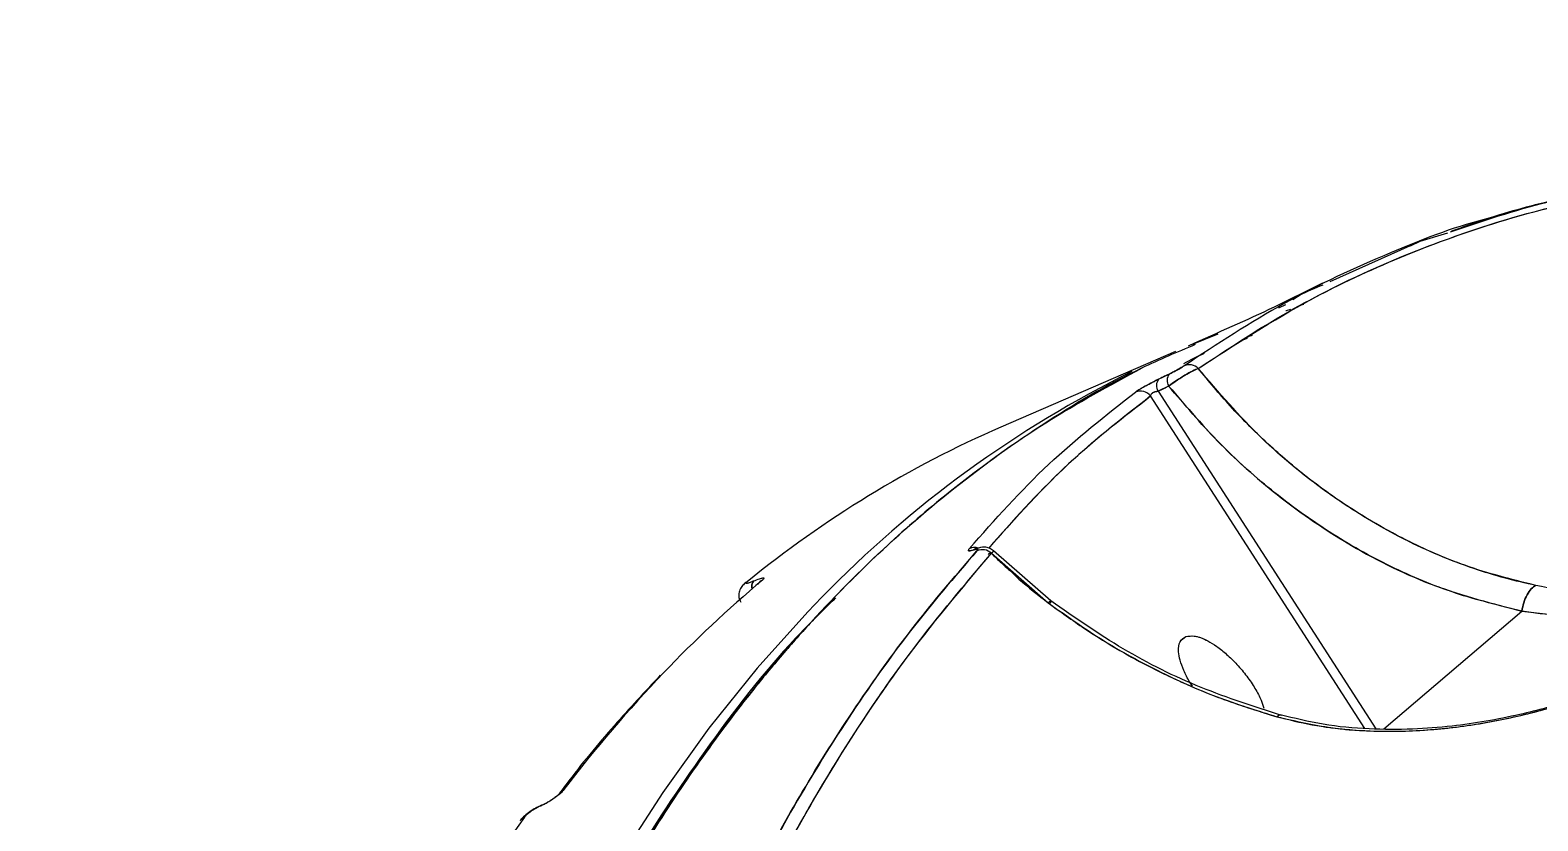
# Model space of a CAD drawing. Header units: millimetres. Extents: x -6332 to 8932, y -6739 to 7096.
# Drawn here: x -2504.1 to -2389.6, y -1723.2 to -1663.1 of the extents above; entities that cross this region are included whole.
import ezdxf

# ---------------------------------------------------------------- set-up
doc = ezdxf.new("R2010")
doc.units = ezdxf.units.MM
for name, color, linetype in [('DIKOM_ОБЪЕКТ', 7, 'Continuous'), ('DIKOM_РАЗМЕР_ЗОНА', 7, 'Continuous'), ('DIKOM_РАЗМЕР_ОБЪЕКТА', 7, 'Continuous')]:
    doc.layers.add(name, color=color, linetype=linetype)
doc.styles.add('style1', font='arial.ttf', dxfattribs={"width": 0.8})
doc.dimstyles.new('1-50', dxfattribs={"dimtxt": 300, "dimasz": 200, "dimexe": 100, "dimexo": 0, "dimgap": 100, "dimtad": 1, "dimtxsty": 'style1', "dimcen": 200, "dimclrd": 7, "dimclre": 7, "dimclrt": 7, "dimadec": 1, "dimazin": 2, "dimtfac": 1, "dimtmove": 0, "dimatfit": 2, "dimfxl": 0, "dimlwd": 25, "dimlwe": 18, "dimarcsym": 0})

# ---------------------------------------------------------------- blocks, each defined once
blk = doc.blocks.new('*D9')
at = {"layer": 'Defpoints', "color": 0, "transparency": 16777216}
for p in [(777.17, 5593.97), (-4228.73, -3389.78), (7301.72, -3389.78)]:
    blk.add_point(p, dxfattribs=at)
at = {"layer": 'DIKOM_РАЗМЕР_ОБЪЕКТА', "color": 7, "lineweight": 18, "transparency": 16777216}
for p, q in [((777.17, 5593.97), (7401.72, 5593.97)), ((-4228.73, -3389.78), (7401.72, -3389.78))]:
    blk.add_line(p, q, dxfattribs=at)
at = {"layer": 'DIKOM_РАЗМЕР_ОБЪЕКТА', "color": 7, "lineweight": 25, "transparency": 16777216}
blk.add_line((7301.72, 5393.97), (7301.72, -3189.78), dxfattribs=at)
at = {"layer": 'DIKOM_РАЗМЕР_ОБЪЕКТА', "color": 7, "transparency": 16777216}
for points in [[(7268.39, 5393.97), (7335.06, 5393.97), (7301.72, 5593.97)], [(7268.39, -3189.78), (7335.06, -3189.78), (7301.72, -3389.78)]]:
    blk.add_solid(points, dxfattribs=at)
at = {"layer": 'DIKOM_РАЗМЕР_ОБЪЕКТА', "color": 7, "transparency": 16777216, "insert": (7048.55, 1153.71), "char_height": 300, "attachment_point": 5, "rotation": 90, "style": 'style1'}
blk.add_mtext('9000', dxfattribs=at)
blk = doc.blocks.new('*D10')
at = {"layer": 'Defpoints', "color": 0, "transparency": 16777216}
for p in [(4034.78, 3636.59), (-4490.85, -1960.46), (4034.78, -5533.39)]:
    blk.add_point(p, dxfattribs=at)
at = {"layer": 'DIKOM_РАЗМЕР_ОБЪЕКТА', "color": 7, "lineweight": 18, "transparency": 16777216}
for p, q in [((4034.78, 3636.59), (4034.78, -5633.39)), ((-4490.85, -1960.46), (-4490.85, -5633.39))]:
    blk.add_line(p, q, dxfattribs=at)
at = {"layer": 'DIKOM_РАЗМЕР_ОБЪЕКТА', "color": 7, "lineweight": 25, "transparency": 16777216}
blk.add_line((-4290.85, -5533.39), (3834.78, -5533.39), dxfattribs=at)
at = {"layer": 'DIKOM_РАЗМЕР_ОБЪЕКТА', "color": 7, "transparency": 16777216}
for points in [[(-4290.85, -5500.05), (-4290.85, -5566.72), (-4490.85, -5533.39)], [(3834.78, -5500.05), (3834.78, -5566.72), (4034.78, -5533.39)]]:
    blk.add_solid(points, dxfattribs=at)
at = {"layer": 'DIKOM_РАЗМЕР_ОБЪЕКТА', "color": 7, "transparency": 16777216, "insert": (308.03, -5280.21), "char_height": 300, "attachment_point": 5, "style": 'style1'}
blk.add_mtext('8500', dxfattribs=at)
blk = doc.blocks.new('*D11')
at = {"layer": 'Defpoints', "color": 0, "transparency": 16777216}
for p in [(1114.35, 7096.35), (-4349.59, -4627.34), (8831.76, -4627.34)]:
    blk.add_point(p, dxfattribs=at)
at = {"layer": 'DIKOM_РАЗМЕР_ЗОНА', "color": 7, "lineweight": 18, "transparency": 16777216}
for p, q in [((1114.35, 7096.35), (8931.76, 7096.35)), ((-4349.59, -4627.34), (8931.76, -4627.34))]:
    blk.add_line(p, q, dxfattribs=at)
at = {"layer": 'DIKOM_РАЗМЕР_ЗОНА', "color": 7, "lineweight": 25, "transparency": 16777216}
blk.add_line((8831.76, 6896.35), (8831.76, -4427.34), dxfattribs=at)
at = {"layer": 'DIKOM_РАЗМЕР_ЗОНА', "color": 7, "transparency": 16777216}
for points in [[(8798.42, 6896.35), (8865.09, 6896.35), (8831.76, 7096.35)], [(8798.42, -4427.34), (8865.09, -4427.34), (8831.76, -4627.34)]]:
    blk.add_solid(points, dxfattribs=at)
at = {"layer": 'DIKOM_РАЗМЕР_ЗОНА', "color": 7, "transparency": 16777216, "insert": (8578.59, 1308.2), "char_height": 300, "attachment_point": 5, "rotation": 90, "style": 'style1'}
blk.add_mtext('11750', dxfattribs=at)
blk = doc.blocks.new('*D12')
at = {"layer": 'Defpoints', "color": 0, "transparency": 16777216}
for p in [(6134.38, 3354.85), (-6332, -2644.93), (6134.38, -6639)]:
    blk.add_point(p, dxfattribs=at)
at = {"layer": 'DIKOM_РАЗМЕР_ЗОНА', "color": 7, "lineweight": 18, "transparency": 16777216}
for p, q in [((6134.38, 3354.85), (6134.38, -6739)), ((-6332, -2644.93), (-6332, -6739))]:
    blk.add_line(p, q, dxfattribs=at)
at = {"layer": 'DIKOM_РАЗМЕР_ЗОНА', "color": 7, "lineweight": 25, "transparency": 16777216}
blk.add_line((-6132, -6639), (5934.38, -6639), dxfattribs=at)
at = {"layer": 'DIKOM_РАЗМЕР_ЗОНА', "color": 7, "transparency": 16777216}
for points in [[(-6132, -6605.67), (-6132, -6672.33), (-6332, -6639)], [(5934.38, -6605.67), (5934.38, -6672.33), (6134.38, -6639)]]:
    blk.add_solid(points, dxfattribs=at)
at = {"layer": 'DIKOM_РАЗМЕР_ЗОНА', "color": 7, "transparency": 16777216, "insert": (-98.81, -6385.83), "char_height": 300, "attachment_point": 5, "style": 'style1'}
blk.add_mtext('12500', dxfattribs=at)

msp = doc.modelspace()

# ---------------------------------------------------------------- linework, layer by layer
at = {"layer": 'DIKOM_ОБЪЕКТ', "color": 7, "linetype": 'Continuous', "lineweight": 15}
for p, q in [((-2398.529, -1679.16), (-2396.436, -1678.518)), ((-2405.371, -1682.238), (-2398.529, -1679.16)), ((-2399.273, -1679.528), (-2398.529, -1679.16)), ((-2409.257, -1684.221), (-2408.73, -1683.985)), ((-2407.456, -1683.985), (-2407.367, -1683.956)), ((-2415.671, -1686.919), (-2416.15, -1687.149)), ((-2413.896, -1686.233), (-2415.908, -1687.033)), ((-2411.665, -1686.559), (-2411.939, -1686.654)), ((-2411.29, -1686.329), (-2411.554, -1686.411)), ((-2411.28, -1686.323), (-2411.553, -1686.41)), ((-2417.125, -1687.549), (-2430.38, -1693.289)), ((-2418.408, -1689.656), (-2417.602, -1689.264)), ((-2417.636, -1690.168), (-2418.444, -1690.561)), ((-2418.444, -1690.561), (-2401.908, -1716.215)), ((-2402.723, -1716.181), (-2419.005, -1690.923)), ((-2432.585, -1702.308), (-2432.788, -1702.526)), ((-2431.262, -1702.89), (-2431.359, -1702.952)), ((-2431.337, -1703.157), (-2431.335, -1703.159)), ((-2431.315, -1702.924), (-2431.176, -1702.829)), ((-2431.105, -1702.873), (-2426.786, -1706.636)), ((-2426.584, -1706.492), (-2430.937, -1702.683)), ((-2449.176, -1704.987), (-2449.203, -1704.999)), ((-2401.284, -1716.217), (-2390.804, -1707.264)), ((-2465.36, -1722.08), (-2465.446, -1722.117)), ((-2465.275, -1722.011), (-2465.36, -1722.048))]:
    msp.add_line(p, q, dxfattribs=at)
at = {"layer": 'DIKOM_ОБЪЕКТ', "color": 7, "linetype": 'Continuous', "lineweight": 15, "flags": 128}
for points in [[(-2408.383, -1684.349), (-2408.7, -1684.445), (-2408.726, -1684.453)], [(-2432.435, -1702.61), (-2432.313, -1702.536), (-2432.244, -1702.511)], [(-2432.244, -1702.511), (-2432.313, -1702.536), (-2432.435, -1702.61)], [(-2443.986, -1706.215), (-2445.046, -1707.311), (-2448.888, -1711.586), (-2452.563, -1716.166), (-2456.068, -1721.045), (-2459.399, -1726.221), (-2462.554, -1731.689), (-2465.53, -1737.445), (-2468.325, -1743.484), (-2470.936, -1749.799), (-2473.361, -1756.387), (-2475.598, -1763.242), (-2477.646, -1770.357), (-2479.501, -1777.727), (-2481.164, -1785.346), (-2482.632, -1793.207), (-2483.905, -1801.304), (-2484.98, -1809.629)], [(-2426.786, -1706.636), (-2426.668, -1706.531), (-2426.596, -1706.491), (-2426.574, -1706.518), (-2426.602, -1706.612), (-2426.643, -1706.697)], [(-2463.894, -1721.07), (-2463.953, -1721.162), (-2463.956, -1721.168)], [(-2465.275, -1722.011), (-2465.229, -1721.997), (-2465.227, -1721.997)]]:
    msp.add_lwpolyline(points, dxfattribs=at)
at = {"layer": 'DIKOM_ОБЪЕКТ', "color": 7, "linetype": 'Continuous', "lineweight": 15}
for centre, radius, start, end in [((-2382.449, -1766.004), 85.799, 116.27086, 135.82525), ((-2416.923, -1689.742), 0.83, 144.82686, 210.86892), ((-2416.07, -1689.488), 0.943, 43.70733, 114.16512), ((-2419.771, -1691.52), 0.971, 37.9436, 113.60431), ((-2417.73, -1690.137), 0.831, 144.70239, 210.71157), ((-2397.433, -1769.003), 82.572, 113.51645, 129.23994), ((-2432.375, -1703.383), 0.951, 73.5475, 115.7245), ((-2432.373, -1703.397), 0.964, 72.40754, 115.47221), ((-2431.796, -1703.6), 1.003, 46.44902, 113.65908), ((-2388.671, -1776.328), 93.161, 129.95517, 136.28586), ((-2449.347, -1705.785), 0.801, 113.40316, 141.6808), ((-2448.669, -1705.394), 0.664, 143.50992, 197.60632), ((-2448.642, -1705.381), 0.663, 143.55709, 196.96065), ((-2448.178, -1705.652), 0.803, 113.46209, 146.68225), ((-2426.529, -1706.784), 0.296, 100.80662, 150.2271), ((-2381.027, -1783.563), 103.687, 136.31534, 142.76298), ((-2463.27, -1721.539), 0.781, 113.05423, 143.12762), ((-2465.277, -1722.237), 0.207, 114.05159, 144.48736), ((-2465.163, -1722.235), 0.251, 116.52027, 141.88402), ((-2345.929, -1809.444), 148.469, 144.3553, 162.64161), ((-2466.275, -1723.64), 0.78, 113.09495, 144.56777)]:
    msp.add_arc(centre, radius, start, end, dxfattribs=at)
for points, knots in [([(-2396.235, -1678.456), (-2393.798, -1677.636), (-2388.143, -1675.733), (-2382.076, -1674.874), (-2378.624, -1674.385)], [0, 0, 0, 0, 0.4308288, 1, 1, 1, 1]), ([(-2378.235, -1674.302), (-2378.851, -1674.376), (-2379.962, -1674.51), (-2381.434, -1674.726), (-2382.578, -1674.908), (-2383.52, -1675.069), (-2384.387, -1675.227), (-2385.263, -1675.395), (-2386.146, -1675.576), (-2388.584, -1676.098), (-2391.968, -1676.919), (-2394.934, -1677.977), (-2396.143, -1678.409)], [0, 0, 0, 0, 0.0992879, 0.1790156, 0.2392292, 0.2861407, 0.333553, 0.3819743, 0.4309844, 0.4799944, 0.7880647, 1, 1, 1, 1]), ([(-2415.389, -1688.836), (-2413.259, -1687.431), (-2409.007, -1684.624), (-2402.257, -1681.231), (-2394.832, -1678.295), (-2386.667, -1675.938), (-2380.633, -1675.056), (-2377.611, -1674.615)], [0, 0, 0, 0, 0.1870543, 0.3735786, 0.5598874, 0.7796141, 1, 1, 1, 1]), ([(-2415.389, -1688.836), (-2412.555, -1686.999), (-2406.865, -1683.309), (-2397.627, -1679.239), (-2387.925, -1676.162), (-2381.047, -1675.13), (-2377.611, -1674.615)], [0, 0, 0, 0, 0.2478942, 0.497704, 0.7490498, 1, 1, 1, 1]), ([(-2392.951, -1677.321), (-2393.192, -1677.382), (-2395.897, -1678.063), (-2401.232, -1680.151), (-2408.914, -1683.683), (-2413.94, -1686.977), (-2416.457, -1688.627)], [0, 0, 0, 0, 0.0283262, 0.3173178, 0.6581482, 1, 1, 1, 1]), ([(-2405.956, -1682.35), (-2407.039, -1682.899), (-2410.243, -1684.522), (-2413.513, -1685.955), (-2415.677, -1686.903)], [0, 0, 0, 0, 0.3379903, 1, 1, 1, 1]), ([(-2408.208, -1683.593), (-2408.046, -1683.491), (-2407.315, -1683.03), (-2406.517, -1682.718), (-2405.896, -1682.474)], [0, 0, 0, 0, 0.2212572, 1, 1, 1, 1]), ([(-2415.623, -1687.024), (-2416.991, -1687.599), (-2421.049, -1689.303), (-2427.426, -1693.101), (-2433.934, -1697.785), (-2439.386, -1702.536), (-2442.779, -1705.91), (-2445.011, -1708.328), (-2446.155, -1709.608), (-2447.288, -1710.921), (-2448.408, -1712.265), (-2449.516, -1713.639), (-2451.57, -1716.273), (-2454.549, -1720.399), (-2458.358, -1726.366), (-2462.096, -1733.021), (-2465.57, -1740.098), (-2468.77, -1747.557), (-2471.569, -1755.019), (-2473.348, -1760.451), (-2474.269, -1763.481), (-2474.497, -1764.242), (-2474.724, -1765.009), (-2474.949, -1765.781), (-2475.172, -1766.558), (-2475.394, -1767.34), (-2475.614, -1768.128), (-2475.942, -1769.314), (-2476.426, -1771.119), (-2477.108, -1773.766), (-2477.921, -1777.108), (-2478.843, -1781.174), (-2479.847, -1786.001), (-2480.898, -1791.623), (-2481.96, -1798.081), (-2482.885, -1804.68), (-2483.669, -1811.292), (-2484.314, -1817.783), (-2484.734, -1823.048), (-2484.991, -1826.886), (-2485.127, -1829.112), (-2485.252, -1831.388), (-2485.366, -1833.715), (-2485.469, -1836.092), (-2485.559, -1838.521), (-2485.636, -1841), (-2485.79, -1847.171), (-2485.849, -1857.004), (-2485.526, -1870.565), (-2484.845, -1883.893), (-2483.854, -1896.93), (-2482.593, -1909.629), (-2481.128, -1921.927), (-2479.957, -1930.067), (-2479.386, -1934.036)], [0, 0, 0, 0, 0.0236965, 0.0702899, 0.1176621, 0.1493564, 0.1813893, 0.1898357, 0.1983044, 0.206797, 0.2153133, 0.2238524, 0.232415, 0.2634547, 0.2960151, 0.3300955, 0.365696, 0.3982835, 0.4320469, 0.4627338, 0.4657972, 0.4688688, 0.4719499, 0.4750391, 0.4781377, 0.4812444, 0.4843605, 0.4874846, 0.4952807, 0.5055334, 0.5182447, 0.5335461, 0.5513434, 0.5716388, 0.5944326, 0.6197233, 0.6398573, 0.6613339, 0.6841528, 0.6911342, 0.6982297, 0.7054433, 0.712774, 0.7202194, 0.7277835, 0.7354621, 0.7432594, 0.7847658, 0.824663, 0.8629504, 0.8996278, 0.9346961, 0.9681543, 1, 1, 1, 1]), ([(-2414.933, -1687.696), (-2414.937, -1687.698), (-2415.49, -1687.931), (-2416.006, -1688.203), (-2416.518, -1688.474)], [0, 0, 0, 0, 0.0068243, 1, 1, 1, 1]), ([(-2479.386, -1934.036), (-2480.23, -1928.059), (-2481.913, -1916.128), (-2483.724, -1898.734), (-2485.009, -1881.797), (-2485.723, -1865.359), (-2485.878, -1849.415), (-2485.481, -1834.259), (-2484.563, -1819.869), (-2483.158, -1806.27), (-2481.255, -1793.251), (-2478.867, -1780.871), (-2475.942, -1768.903), (-2472.453, -1757.385), (-2468.36, -1746.369), (-2463.729, -1736.084), (-2458.572, -1726.58), (-2452.914, -1717.908), (-2446.906, -1710.263), (-2440.597, -1703.58), (-2434.008, -1697.827), (-2427.062, -1692.801), (-2422.118, -1690.126), (-2419.65, -1688.791)], [0, 0, 0, 0, 0.0491911, 0.0981958, 0.1469531, 0.195582, 0.2441939, 0.2929075, 0.3390348, 0.3854214, 0.4316444, 0.4776377, 0.5235009, 0.5721064, 0.62079, 0.6696663, 0.7188379, 0.7678839, 0.8166654, 0.8625267, 0.9083554, 0.9542491, 1, 1, 1, 1]), ([(-2417.602, -1689.264), (-2417.752, -1689.337), (-2418.021, -1689.468), (-2418.29, -1689.599), (-2418.408, -1689.656)], [0, 0, 0, 0, 0.5598396, 1, 1, 1, 1]), ([(-2417.636, -1690.168), (-2417.419, -1690.014), (-2416.98, -1689.702), (-2416.298, -1689.281), (-2415.74, -1688.978), (-2415.505, -1688.883), (-2415.389, -1688.836)], [0, 0, 0, 0, 0.2759042, 0.5576334, 0.780074, 1, 1, 1, 1]), ([(-2415.389, -1688.836), (-2415.524, -1688.891), (-2415.794, -1689.002), (-2416.396, -1689.34), (-2417.05, -1689.75), (-2417.44, -1690.029), (-2417.636, -1690.168)], [0, 0, 0, 0, 0.2499212, 0.499725, 0.7494125, 1, 1, 1, 1]), ([(-2416.457, -1688.627), (-2416.524, -1688.671), (-2416.657, -1688.758), (-2416.99, -1688.947), (-2417.321, -1689.124), (-2417.508, -1689.218), (-2417.602, -1689.264)], [0, 0, 0, 0, 0.2801097, 0.5591879, 0.7792349, 1, 1, 1, 1]), ([(-2417.602, -1689.264), (-2417.495, -1689.211), (-2417.334, -1689.131), (-2417.105, -1689.009), (-2416.94, -1688.917), (-2416.785, -1688.831), (-2416.602, -1688.722), (-2416.515, -1688.665), (-2416.457, -1688.627)], [0, 0, 0, 0, 0.2500162, 0.3758728, 0.5006293, 0.6251195, 0.7506486, 1, 1, 1, 1]), ([(-2389.753, -1705.315), (-2391.563, -1704.859), (-2395.179, -1703.948), (-2400.386, -1701.599), (-2405.602, -1698.401), (-2410.742, -1694.233), (-2413.837, -1690.638), (-2415.389, -1688.836)], [0, 0, 0, 0, 0.1864908, 0.3726365, 0.5602672, 0.7795911, 1, 1, 1, 1]), ([(-2389.753, -1705.315), (-2390.525, -1705.14), (-2392.11, -1704.781), (-2394.508, -1704.036), (-2396.839, -1703.155), (-2399.127, -1702.126), (-2401.397, -1700.943), (-2404.036, -1699.354), (-2406.925, -1697.31), (-2410.019, -1694.697), (-2412.863, -1691.883), (-2414.593, -1689.796), (-2415.389, -1688.836)], [0, 0, 0, 0, 0.0793346, 0.1626696, 0.249874, 0.3260107, 0.4095486, 0.5002231, 0.6249247, 0.7493527, 0.8846879, 1, 1, 1, 1]), ([(-2418.408, -1689.656), (-2418.597, -1689.75), (-2418.973, -1689.937), (-2419.528, -1690.237), (-2419.941, -1690.48), (-2420.087, -1690.58), (-2420.16, -1690.63)], [0, 0, 0, 0, 0.2795327, 0.5585043, 0.7789247, 1, 1, 1, 1]), ([(-2420.16, -1690.63), (-2420.076, -1690.572), (-2419.949, -1690.485), (-2419.672, -1690.323), (-2419.438, -1690.189), (-2419.182, -1690.05), (-2418.917, -1689.911), (-2418.653, -1689.776), (-2418.49, -1689.696), (-2418.408, -1689.656)], [0, 0, 0, 0, 0.2492068, 0.3745622, 0.4992241, 0.6240335, 0.7491011, 0.8737816, 1, 1, 1, 1]), ([(-2419.005, -1690.923), (-2419, -1690.893), (-2418.991, -1690.835), (-2418.931, -1690.746), (-2418.846, -1690.672), (-2418.747, -1690.621), (-2418.612, -1690.573), (-2418.513, -1690.566), (-2418.444, -1690.561)], [0, 0, 0, 0, 0.1861723, 0.3555775, 0.5126376, 0.6267733, 0.743908, 1, 1, 1, 1]), ([(-2419.005, -1690.923), (-2418.996, -1690.877), (-2418.982, -1690.812), (-2418.909, -1690.727), (-2418.842, -1690.671), (-2418.758, -1690.625), (-2418.659, -1690.589), (-2418.551, -1690.566), (-2418.481, -1690.563), (-2418.444, -1690.561)], [0, 0, 0, 0, 0.2755529, 0.3922035, 0.4991891, 0.6118554, 0.7297158, 0.8577466, 1, 1, 1, 1]), ([(-2418.444, -1690.561), (-2418.293, -1690.488), (-2418.024, -1690.358), (-2417.754, -1690.226), (-2417.636, -1690.168)], [0, 0, 0, 0, 0.5598687, 1, 1, 1, 1]), ([(-2390.804, -1707.264), (-2392.496, -1706.852), (-2395.885, -1706.027), (-2400.789, -1703.965), (-2405.478, -1701.344), (-2409.882, -1698.14), (-2413.992, -1694.452), (-2416.421, -1691.596), (-2417.636, -1690.168)], [0, 0, 0, 0, 0.1666877, 0.3338662, 0.5011999, 0.6672213, 0.8336264, 1, 1, 1, 1]), ([(-2417.636, -1690.168), (-2416.264, -1691.768), (-2413.53, -1694.957), (-2408.841, -1698.999), (-2403.508, -1702.585), (-2397.487, -1705.553), (-2393.031, -1706.694), (-2390.804, -1707.264)], [0, 0, 0, 0, 0.187158, 0.3730811, 0.5603391, 0.780252, 1, 1, 1, 1]), ([(-2432.788, -1702.526), (-2430.833, -1700.32), (-2426.968, -1695.958), (-2422.412, -1692.393), (-2420.16, -1690.63)], [0, 0, 0, 0, 0.5056415, 1, 1, 1, 1]), ([(-2419.005, -1690.923), (-2421.277, -1692.699), (-2425.711, -1696.168), (-2429.472, -1700.41), (-2431.306, -1702.478)], [0, 0, 0, 0, 0.5122904, 1, 1, 1, 1]), ([(-2431.302, -1702.479), (-2429.231, -1700.159), (-2425.457, -1695.932), (-2421.011, -1692.48), (-2419.005, -1690.923)], [0, 0, 0, 0, 0.5488882, 1, 1, 1, 1]), ([(-2356.266, -1695.891), (-2357.149, -1696.5), (-2359.511, -1698.129), (-2363.197, -1701.188), (-2367.353, -1705.047), (-2371.021, -1708.945), (-2374.25, -1712.774), (-2377.08, -1716.451), (-2379.856, -1720.404), (-2382.515, -1724.561), (-2384.662, -1728.237), (-2386.342, -1731.319), (-2387.637, -1733.813), (-2388.918, -1736.408), (-2390.184, -1739.106), (-2391.432, -1741.91), (-2392.661, -1744.821), (-2394.085, -1748.388), (-2395.697, -1752.726), (-2397.472, -1757.967), (-2399.208, -1763.634), (-2400.837, -1769.565), (-2402.193, -1775.104), (-2403.315, -1780.177), (-2404.225, -1784.697), (-2405.155, -1789.775), (-2405.779, -1793.598), (-2406.177, -1796.25), (-2406.307, -1797.135), (-2406.437, -1798.037), (-2406.566, -1798.953), (-2406.695, -1799.887), (-2406.843, -1800.991), (-2407.032, -1802.441), (-2407.279, -1804.415), (-2407.576, -1806.942), (-2407.911, -1810.033), (-2408.256, -1813.556), (-2408.566, -1817.129), (-2408.881, -1821.257), (-2409.165, -1825.662), (-2409.426, -1830.819), (-2409.679, -1837.565), (-2409.826, -1846.029), (-2409.78, -1855.787), (-2409.58, -1862.196), (-2409.484, -1865.278)], [0, 0, 0, 0, 0.0240941, 0.0644714, 0.1054357, 0.1469873, 0.1778132, 0.2092597, 0.2413283, 0.2740215, 0.3054078, 0.3224549, 0.3397962, 0.357434, 0.3753679, 0.3935989, 0.4121245, 0.4309459, 0.4602825, 0.4910979, 0.5233903, 0.5571596, 0.5894124, 0.6125213, 0.6369144, 0.6591051, 0.689416, 0.6936646, 0.6979762, 0.7023527, 0.7067916, 0.7112971, 0.7158667, 0.7227302, 0.732138, 0.7440913, 0.7585898, 0.7756367, 0.7931614, 0.8078179, 0.8319613, 0.8525718, 0.8764834, 0.920692, 0.9618644, 1, 1, 1, 1]), ([(-2432.198, -1702.682), (-2433.901, -1704.672), (-2437.302, -1708.648), (-2442.01, -1715.304), (-2446.671, -1722.888), (-2451.23, -1731.513), (-2454.041, -1738.172), (-2455.449, -1741.506)], [0, 0, 0, 0, 0.1870219, 0.3735559, 0.5598971, 0.7796488, 1, 1, 1, 1]), ([(-2455.449, -1741.506), (-2454.349, -1738.872), (-2452.193, -1733.705), (-2448.674, -1726.635), (-2444.937, -1719.971), (-2440.937, -1713.742), (-2436.68, -1707.891), (-2433.679, -1704.402), (-2432.198, -1702.682)], [0, 0, 0, 0, 0.1733415, 0.3400072, 0.499999, 0.6711007, 0.8377633, 1, 1, 1, 1]), ([(-2454.315, -1741.651), (-2453.128, -1738.816), (-2450.758, -1733.154), (-2446.784, -1725.311), (-2442.25, -1717.537), (-2437.09, -1709.928), (-2433.102, -1705.227), (-2431.105, -1702.873)], [0, 0, 0, 0, 0.1870163, 0.3735513, 0.5598924, 0.7796434, 1, 1, 1, 1]), ([(-2454.315, -1741.651), (-2452.719, -1737.892), (-2449.527, -1730.375), (-2443.974, -1720.268), (-2437.91, -1710.947), (-2433.378, -1705.57), (-2431.105, -1702.873)], [0, 0, 0, 0, 0.2493192, 0.4986064, 0.7485819, 1, 1, 1, 1]), ([(-2432.435, -1702.61), (-2432.518, -1702.638), (-2432.683, -1702.695), (-2432.823, -1702.7), (-2432.874, -1702.651), (-2432.817, -1702.568), (-2432.788, -1702.526)], [0, 0, 0, 0, 0.2496177, 0.4994836, 0.7494715, 1, 1, 1, 1]), ([(-2432.788, -1702.526), (-2432.818, -1702.572), (-2432.879, -1702.663), (-2432.794, -1702.721), (-2432.571, -1702.652), (-2432.435, -1702.61)], [0, 0, 0, 0, 0.2815336, 0.5622942, 1, 1, 1, 1]), ([(-2432.435, -1702.61), (-2432.369, -1702.588), (-2432.236, -1702.544), (-2432.146, -1702.548), (-2432.13, -1702.594), (-2432.176, -1702.652), (-2432.198, -1702.682)], [0, 0, 0, 0, 0.2789731, 0.5583283, 0.778572, 1, 1, 1, 1]), ([(-2432.198, -1702.682), (-2432.174, -1702.649), (-2432.124, -1702.584), (-2432.156, -1702.546), (-2432.255, -1702.549), (-2432.375, -1702.59), (-2432.435, -1702.61)], [0, 0, 0, 0, 0.2509166, 0.5004403, 0.7502749, 1, 1, 1, 1]), ([(-2430.943, -1702.698), (-2431.045, -1702.619), (-2431.244, -1702.466), (-2431.707, -1702.369), (-2432.036, -1702.456), (-2432.245, -1702.511)], [0, 0, 0, 0, 0.2774086, 0.5426939, 1, 1, 1, 1]), ([(-2431.105, -1702.873), (-2431.033, -1702.806), (-2430.929, -1702.709), (-2430.957, -1702.714), (-2430.966, -1702.715)], [0, 0, 0, 0, 0.691139, 1, 1, 1, 1]), ([(-2430.962, -1702.717), (-2430.958, -1702.719), (-2430.949, -1702.727), (-2431.045, -1702.816), (-2431.105, -1702.873)], [0, 0, 0, 0, 0.3673482, 1, 1, 1, 1]), ([(-2431.105, -1702.873), (-2430.851, -1703.118), (-2430.53, -1703.426), (-2430.194, -1703.752), (-2430.102, -1703.833), (-2430.079, -1703.856), (-2430.072, -1703.863), (-2429.695, -1704.16), (-2428.684, -1705.183), (-2427.545, -1706.055), (-2426.786, -1706.636)], [0, 0, 0, 0, 0.1847552, 0.2325335, 0.2450616, 0.2486278, 0.2496378, 0.2501709, 0.5001322, 1, 1, 1, 1]), ([(-2449.882, -1705.19), (-2449.967, -1705.279), (-2450.147, -1705.467), (-2450.288, -1705.838), (-2450.307, -1706.237), (-2450.2, -1706.465), (-2450.146, -1706.579)], [0, 0, 0, 0, 0.2260951, 0.4759567, 0.7385108, 1, 1, 1, 1]), ([(-2449.203, -1704.999), (-2449.259, -1705.022), (-2449.371, -1705.069), (-2449.51, -1705.12), (-2449.622, -1705.154), (-2449.724, -1705.172), (-2449.775, -1705.154), (-2449.702, -1705.085), (-2449.665, -1705.05)], [0, 0, 0, 0, 0.1248203, 0.250841, 0.3751502, 0.5011362, 0.7504809, 1, 1, 1, 1]), ([(-2449.176, -1704.987), (-2449.094, -1704.952), (-2448.93, -1704.883), (-2448.726, -1704.809), (-2448.562, -1704.759), (-2448.412, -1704.731), (-2448.337, -1704.761), (-2448.445, -1704.864), (-2448.498, -1704.915)], [0, 0, 0, 0, 0.1250482, 0.2509095, 0.3751281, 0.5012166, 0.750476, 1, 1, 1, 1]), ([(-2409.407, -1715.291), (-2408.034, -1715.608), (-2405.29, -1716.241), (-2400.979, -1716.469), (-2396.683, -1716.246), (-2392.431, -1715.586), (-2388.261, -1714.557), (-2384.198, -1713.198), (-2380.28, -1711.553), (-2377.199, -1709.975), (-2375.038, -1708.676), (-2373.761, -1707.761), (-2373.247, -1707.143), (-2373.489, -1706.873), (-2374.143, -1706.775), (-2375.34, -1706.748), (-2377.24, -1706.765), (-2379.907, -1706.69), (-2382.892, -1706.448), (-2386.145, -1706.021), (-2388.548, -1705.55), (-2389.753, -1705.315)], [0, 0, 0, 0, 0.0615665, 0.1230533, 0.1847594, 0.2460716, 0.3077323, 0.3700382, 0.4322793, 0.4952953, 0.5269969, 0.5593055, 0.5917279, 0.6240182, 0.6559444, 0.6875986, 0.7507911, 0.8135733, 0.8756507, 0.9377158, 1, 1, 1, 1]), ([(-2409.407, -1715.291), (-2408.524, -1715.509), (-2406.721, -1715.956), (-2403.838, -1716.31), (-2400.447, -1716.452), (-2396.522, -1716.229), (-2392.697, -1715.623), (-2389.363, -1714.833), (-2386.596, -1714.01), (-2384.091, -1713.122), (-2381.907, -1712.235), (-2379.939, -1711.35), (-2378.111, -1710.441), (-2376.642, -1709.634), (-2375.609, -1709.016), (-2374.633, -1708.392), (-2373.864, -1707.822), (-2373.456, -1707.393), (-2373.339, -1707.157), (-2373.386, -1706.991), (-2373.657, -1706.831), (-2374.401, -1706.758), (-2375.701, -1706.755), (-2377.526, -1706.756), (-2379.898, -1706.69), (-2382.878, -1706.449), (-2386.141, -1706.022), (-2388.547, -1705.551), (-2389.753, -1705.315)], [0, 0, 0, 0, 0.039862, 0.0814872, 0.1251946, 0.185735, 0.2497665, 0.2913705, 0.3335183, 0.3748457, 0.4072958, 0.4373207, 0.4710056, 0.5001117, 0.5165882, 0.5316361, 0.5630109, 0.5784892, 0.5944688, 0.6095624, 0.6260237, 0.6657308, 0.708437, 0.7509626, 0.8131158, 0.8756049, 0.937643, 1, 1, 1, 1]), ([(-2389.753, -1705.315), (-2389.866, -1705.387), (-2390.1, -1705.537), (-2390.42, -1706.009), (-2390.675, -1706.604), (-2390.759, -1707.044), (-2390.8, -1707.257)], [0, 0, 0, 0, 0.242806, 0.4998929, 0.7570568, 1, 1, 1, 1]), ([(-2390.8, -1707.257), (-2390.759, -1707.044), (-2390.674, -1706.604), (-2390.418, -1706.009), (-2390.099, -1705.537), (-2389.866, -1705.387), (-2389.753, -1705.315)], [0, 0, 0, 0, 0.2430245, 0.5002521, 0.7573108, 1, 1, 1, 1]), ([(-2442.944, -1706.268), (-2443.965, -1707.268), (-2447.503, -1710.735), (-2452.745, -1717.534), (-2458.714, -1726.515), (-2463.945, -1736.108), (-2468.656, -1746.501), (-2472.825, -1757.678), (-2476.446, -1769.621), (-2479.514, -1782.294), (-2482.019, -1795.678), (-2483.957, -1809.742), (-2485.322, -1824.444), (-2486.093, -1839.403), (-2486.313, -1854.535), (-2486.024, -1869.775), (-2485.38, -1882.522), (-2484.66, -1892.492), (-2484.079, -1899.33), (-2483.558, -1904.701), (-2483.123, -1908.855), (-2482.748, -1912.264), (-2482.251, -1916.534), (-2481.609, -1921.698), (-2480.805, -1927.761), (-2480.167, -1932.131), (-2479.826, -1934.46)], [0, 0, 0, 0, 0.0260406, 0.0902502, 0.1486585, 0.2071547, 0.2655243, 0.3238832, 0.3822423, 0.4405961, 0.4989499, 0.5573691, 0.6158193, 0.6741664, 0.7286243, 0.7830783, 0.8375341, 0.8614943, 0.8851815, 0.9068356, 0.9154081, 0.9266396, 0.9407169, 0.9576547, 0.9774386, 1, 1, 1, 1]), ([(-2409.056, -1715.189), (-2411.11, -1714.532), (-2415.236, -1713.212), (-2421.149, -1710.28), (-2424.777, -1707.752), (-2426.584, -1706.492)], [0, 0, 0, 0, 0.3324407, 0.6675124, 1, 1, 1, 1]), ([(-2426.786, -1706.636), (-2425.289, -1707.698), (-2422.284, -1709.828), (-2417.765, -1712.205), (-2413.46, -1714.047), (-2410.755, -1714.877), (-2409.407, -1715.291)], [0, 0, 0, 0, 0.2790535, 0.5601939, 0.7807495, 1, 1, 1, 1]), ([(-2426.786, -1706.636), (-2425.875, -1707.298), (-2424.077, -1708.601), (-2421.29, -1710.308), (-2417.946, -1712.101), (-2414.01, -1713.862), (-2410.928, -1714.819), (-2409.407, -1715.291)], [0, 0, 0, 0, 0.1712605, 0.3376954, 0.4986518, 0.7524969, 1, 1, 1, 1]), ([(-2390.804, -1707.264), (-2390.803, -1707.263), (-2390.802, -1707.262), (-2390.8, -1707.259), (-2390.8, -1707.258), (-2390.8, -1707.257)], [0, 0, 0, 0, 0.5249169, 0.7732331, 1, 1, 1, 1]), ([(-2390.804, -1707.264), (-2390.803, -1707.263), (-2390.802, -1707.262), (-2390.8, -1707.259), (-2390.8, -1707.258), (-2390.8, -1707.257)], [0, 0, 0, 0, 0.5210179, 0.7726663, 1, 1, 1, 1]), ([(-2390.8, -1707.257), (-2389.599, -1707.404), (-2387.199, -1707.699), (-2383.917, -1707.865), (-2380.876, -1707.853), (-2378.429, -1707.701), (-2376.522, -1707.512), (-2375.117, -1707.36), (-2374.146, -1707.301), (-2373.829, -1707.455), (-2373.985, -1707.745), (-2374.335, -1708.1), (-2374.854, -1708.458), (-2375.161, -1708.67)], [0, 0, 0, 0, 0.1371846, 0.2741439, 0.4110727, 0.5490903, 0.6410342, 0.7322854, 0.8221636, 0.8883156, 0.9207958, 0.9532973, 1, 1, 1, 1]), ([(-2390.8, -1707.257), (-2390.335, -1707.319), (-2389.38, -1707.444), (-2387.997, -1707.591), (-2386.647, -1707.706), (-2385.32, -1707.787), (-2384.112, -1707.837), (-2382.907, -1707.855), (-2381.672, -1707.85), (-2380.443, -1707.814), (-2379.299, -1707.753), (-2378.153, -1707.668), (-2377.011, -1707.564), (-2375.889, -1707.442), (-2374.936, -1707.346), (-2374.285, -1707.319), (-2373.966, -1707.386), (-2373.869, -1707.507), (-2373.947, -1707.712), (-2374.192, -1707.941), (-2374.312, -1708.053)], [0, 0, 0, 0, 0.0552258, 0.1133167, 0.1696585, 0.2254286, 0.2856556, 0.3315873, 0.391943, 0.4619086, 0.514685, 0.5703918, 0.648855, 0.7135888, 0.7849525, 0.8563801, 0.8943742, 0.9282515, 0.964811, 1, 1, 1, 1]), ([(-2415.829, -1712.952), (-2415.894, -1712.857), (-2416.167, -1712.462), (-2416.497, -1711.784), (-2416.788, -1711.001), (-2416.928, -1710.199), (-2416.828, -1709.515), (-2416.481, -1709.3), (-2416.328, -1709.205)], [0, 0, 0, 0, 0.0555921, 0.2310509, 0.3954408, 0.5457795, 0.8002361, 1, 1, 1, 1]), ([(-2415.829, -1712.952), (-2415.894, -1712.857), (-2416.167, -1712.462), (-2416.497, -1711.784), (-2416.788, -1711.001), (-2416.922, -1710.231), (-2416.837, -1709.536), (-2416.496, -1709.314), (-2416.328, -1709.205)], [0, 0, 0, 0, 0.0555885, 0.231036, 0.3956468, 0.5457368, 0.7777433, 1, 1, 1, 1]), ([(-2416.328, -1709.205), (-2416.107, -1709.168), (-2415.654, -1709.092), (-2414.795, -1709.429), (-2413.969, -1709.94), (-2413.209, -1710.544), (-2412.425, -1711.314), (-2411.685, -1712.203), (-2411.063, -1713.131), (-2410.616, -1713.967), (-2410.46, -1714.441), (-2410.395, -1714.641)], [0, 0, 0, 0, 0.1379642, 0.2819534, 0.3751157, 0.4773131, 0.5861852, 0.6989367, 0.8116278, 0.920536, 1, 1, 1, 1]), ([(-2416.328, -1709.205), (-2416.132, -1709.168), (-2415.685, -1709.085), (-2414.828, -1709.408), (-2413.969, -1709.94), (-2413.209, -1710.545), (-2412.425, -1711.314), (-2411.685, -1712.203), (-2411.063, -1713.131), (-2410.616, -1713.967), (-2410.46, -1714.44), (-2410.395, -1714.64)], [0, 0, 0, 0, 0.1240113, 0.281957, 0.3753028, 0.4773402, 0.5862241, 0.6989878, 0.811691, 0.920611, 1, 1, 1, 1]), ([(-2376.358, -1709.419), (-2376.694, -1709.614), (-2377.826, -1710.271), (-2379.898, -1711.298), (-2382.354, -1712.375), (-2384.679, -1713.272), (-2387.495, -1714.228), (-2391.281, -1715.261), (-2395.366, -1715.972), (-2399.206, -1716.273), (-2402.489, -1716.258), (-2405.885, -1715.952), (-2408.082, -1715.404), (-2409.159, -1715.136)], [0, 0, 0, 0, 0.038573, 0.1300671, 0.2102723, 0.2793829, 0.3493146, 0.4694086, 0.6194172, 0.7061673, 0.8009884, 0.9024342, 1, 1, 1, 1]), ([(-2456.261, -1712.14), (-2457.429, -1713.396), (-2459.889, -1716.042), (-2462.388, -1719.039), (-2463.692, -1720.821), (-2463.824, -1721.002)], [0, 0, 0, 0, 0.4482829, 0.9441717, 1, 1, 1, 1]), ([(-2409.407, -1715.291), (-2409.352, -1715.234), (-2409.276, -1715.156), (-2409.221, -1715.167), (-2409.205, -1715.171)], [0, 0, 0, 0, 0.7194872, 1, 1, 1, 1]), ([(-2409.205, -1715.171), (-2409.219, -1715.167), (-2409.273, -1715.153), (-2409.35, -1715.232), (-2409.407, -1715.291)], [0, 0, 0, 0, 0.2546356, 1, 1, 1, 1]), ([(-2463.576, -1720.82), (-2463.655, -1720.912), (-2463.815, -1721.096), (-2464.172, -1721.384), (-2464.51, -1721.618), (-2464.79, -1721.791), (-2465.081, -1721.952), (-2465.268, -1722.038), (-2465.36, -1722.08)], [0, 0, 0, 0, 0.2496736, 0.4994289, 0.6273311, 0.7499119, 0.8763313, 1, 1, 1, 1]), ([(-2463.957, -1721.169), (-2464.007, -1721.22), (-2464.107, -1721.32), (-2464.357, -1721.505), (-2464.604, -1721.667), (-2464.808, -1721.788), (-2465.025, -1721.904), (-2465.162, -1721.966), (-2465.229, -1721.997)], [0, 0, 0, 0, 0.2565542, 0.5122474, 0.6383616, 0.7616713, 0.8817464, 1, 1, 1, 1]), ([(-2465.705, -1722.219), (-2465.748, -1722.242), (-2465.947, -1722.35), (-2466.289, -1722.583), (-2466.66, -1722.887), (-2466.813, -1723.069), (-2466.89, -1723.161)], [0, 0, 0, 0, 0.0824457, 0.3892761, 0.6938955, 1, 1, 1, 1]), ([(-2465.446, -1722.117), (-2465.505, -1722.145), (-2465.624, -1722.199), (-2465.81, -1722.301), (-2465.989, -1722.411), (-2466.204, -1722.561), (-2466.431, -1722.745), (-2466.531, -1722.864), (-2466.581, -1722.923)], [0, 0, 0, 0, 0.1242991, 0.2500298, 0.3724785, 0.5004986, 0.750181, 1, 1, 1, 1]), ([(-2465.362, -1722.049), (-2465.439, -1722.083), (-2465.551, -1722.133), (-2465.668, -1722.199), (-2465.705, -1722.219)], [0, 0, 0, 0, 0.6804538, 1, 1, 1, 1])]:
    msp.add_open_spline(points, degree=3, knots=knots, dxfattribs=at)

# ---------------------------------------------------------------- dimensions: what is measured, and where the dimension line sits
at = {"layer": 'DIKOM_РАЗМЕР_ЗОНА'}
dim = msp.add_linear_dim(base=(8831.757, -4627.344), p1=(1114.346, 7096.351), p2=(-4349.589, -4627.344), angle=90, text='11750', dimstyle='1-50', dxfattribs=at)
dim.commit()
dim.dimension.update_dxf_attribs({"geometry": '*D11', "text_midpoint": (8831.757, 1308.196), "dimtype": 160})
dim = msp.add_linear_dim(base=(6134.379, -6639), p1=(-6332, -2644.933), p2=(6134.379, 3354.853), text='12500', dimstyle='1-50', dxfattribs=at)
dim.commit()
dim.dimension.update_dxf_attribs({"geometry": '*D12', "text_midpoint": (-98.81, -6639), "dimtype": 160})
at = {"layer": 'DIKOM_РАЗМЕР_ОБЪЕКТА'}
dim = msp.add_linear_dim(base=(7301.722, -3389.779), p1=(777.17, 5593.968), p2=(-4228.728, -3389.779), angle=90, text='9000', dimstyle='1-50', dxfattribs=at)
dim.commit()
dim.dimension.update_dxf_attribs({"geometry": '*D9', "text_midpoint": (7301.722, 1153.714), "dimtype": 160})
dim = msp.add_linear_dim(base=(4034.777, -5533.386), p1=(-4490.848, -1960.464), p2=(4034.777, 3636.587), text='8500', dimstyle='1-50', dxfattribs=at)
dim.commit()
dim.dimension.update_dxf_attribs({"geometry": '*D10', "text_midpoint": (308.034, -5533.386), "dimtype": 160})

doc.saveas('drawing.dxf')
